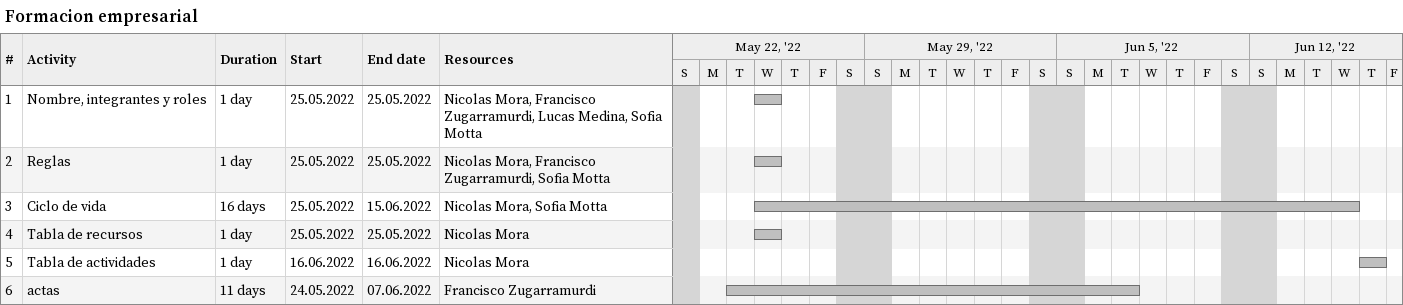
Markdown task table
Formacion empresarial

| ID | Task | Duration | Start | Finish | Resources |
|---|---|---|---|---|---|
| 1 | Nombre, integrantes y roles | 1d | 2022-05-25 | 2022-05-25 | Nicolas Mora, Francisco Zugarramurdi, Lucas Medina, Sofia Motta |
| 2 | Reglas | 1d | 2022-05-25 | 2022-05-25 | Nicolas Mora, Francisco Zugarramurdi, Sofia Motta |
| 3 | Ciclo de vida | 16d | 2022-05-25 | 2022-06-15 | Nicolas Mora, Sofia Motta |
| 4 | Tabla de recursos | 1d | 2022-05-25 | 2022-05-25 | Nicolas Mora |
| 5 | Tabla de actividades | 1d | 2022-06-16 | 2022-06-16 | Nicolas Mora |
| 6 | actas | 11d | 2022-05-24 | 2022-06-07 | Francisco Zugarramurdi |
